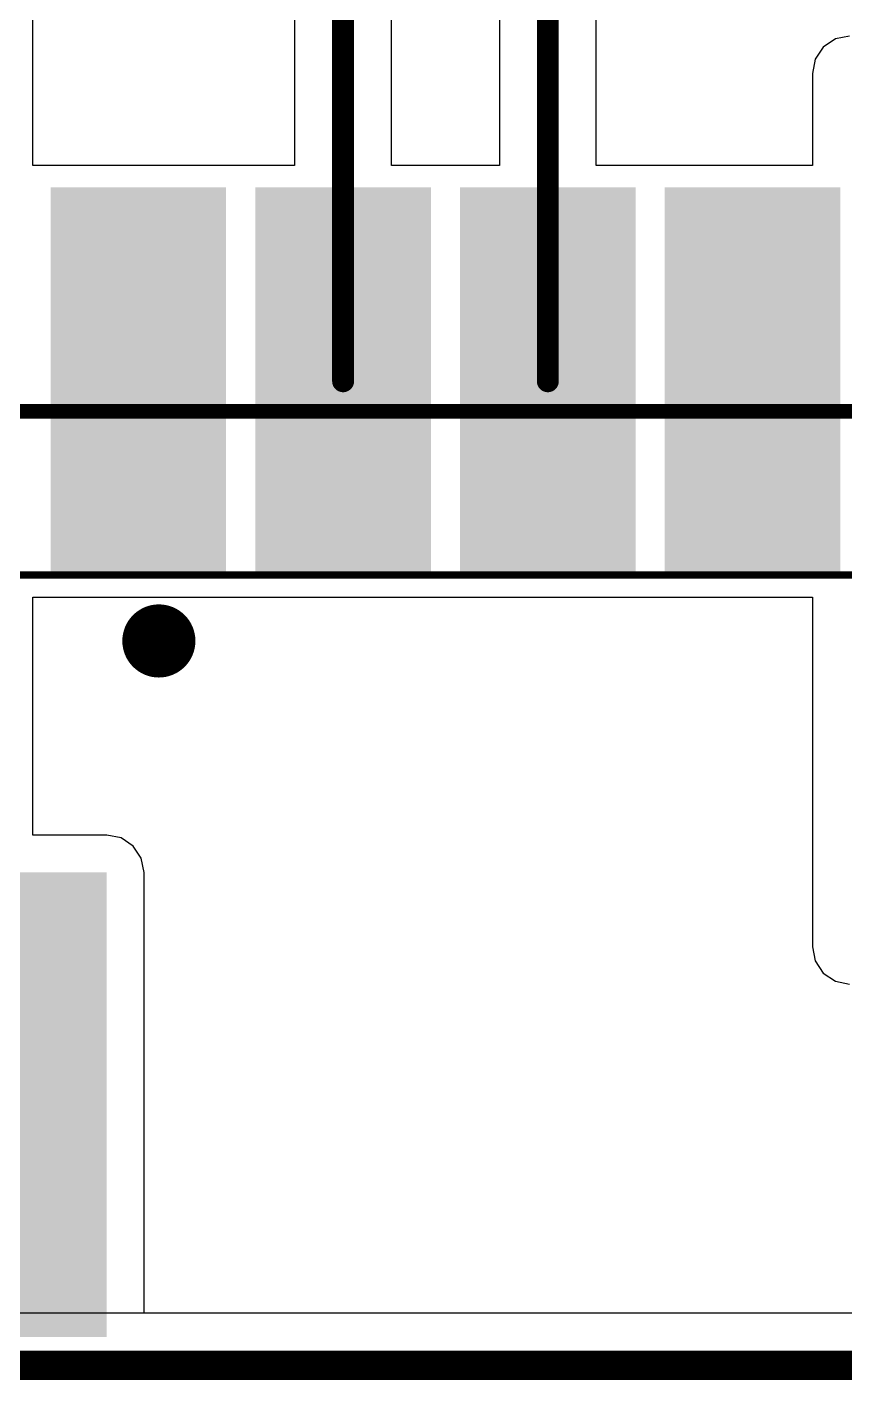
# Model space of a CAD drawing. Header units: millimetres. Extents: x 9.6 to 105, y 7.6 to 66.9.
# Drawn here: x 20.16 to 25.75, y 8.34 to 17.59 of the extents above; entities that cross this region are included whole.
import ezdxf

# ---------------------------------------------------------------- set-up
doc = ezdxf.new("R2010")
doc.units = ezdxf.units.MM
for name, color, linetype in [('BottomLayer', 5, 'Continuous'), ('KeepOutLayer', 6, 'Continuous'), ('Mechanical13', 56, 'Continuous'), ('Mechanical15', 56, 'Continuous'), ('TopLayer', 1, 'Continuous'), ('TopOverlay', 2, 'Continuous'), ('TopPaste', 8, 'Continuous'), ('TopSolder', 216, 'Continuous')]:
    doc.layers.add(name, color=color, linetype=linetype)

msp = doc.modelspace()

# ---------------------------------------------------------------- hatches: boundary and pattern name
at = {"layer": 'TopLayer'}
for points in [[(21.417, 16.393), (21.417, 13.943), (20.417, 13.943), (20.417, 16.393)], [(22.817, 16.393), (22.817, 13.943), (21.817, 13.943), (21.817, 16.393)], [(24.217, 16.393), (24.217, 13.943), (23.217, 13.943), (23.217, 16.393)], [(25.617, 16.393), (25.617, 13.943), (24.617, 13.943), (24.617, 16.393)], [(11.938, 8.636), (20.701, 8.636), (20.701, 11.811), (11.938, 11.811)]]:
    msp.add_hatch(color=1, dxfattribs=at).paths.add_polyline_path(points)
at = {"layer": 'TopPaste'}
for points in [[(21.367, 16.343), (21.367, 13.993), (20.467, 13.993), (20.467, 16.343)], [(22.767, 16.343), (22.767, 13.993), (21.867, 13.993), (21.867, 16.343)], [(24.167, 16.343), (24.167, 13.993), (23.267, 13.993), (23.267, 16.343)], [(25.567, 16.343), (25.567, 13.993), (24.667, 13.993), (24.667, 16.343)]]:
    msp.add_hatch(color=8, dxfattribs=at).paths.add_polyline_path(points)
at = {"layer": 'TopSolder'}
for points in [[(21.517, 16.493), (21.517, 13.843), (20.317, 13.843), (20.317, 16.493)], [(22.917, 16.493), (22.917, 13.843), (21.717, 13.843), (21.717, 16.493)], [(24.317, 16.493), (24.317, 13.843), (23.117, 13.843), (23.117, 16.493)], [(25.717, 16.493), (25.717, 13.843), (24.517, 13.843), (24.517, 16.493)]]:
    msp.add_hatch(color=216, dxfattribs=at).paths.add_polyline_path(points)

# ---------------------------------------------------------------- linework, layer by layer
at = {"layer": 'BottomLayer'}
msp.add_line((101.2614, 8.7989), (13.2926, 8.7989), dxfattribs=at)
at = {"layer": 'KeepOutLayer', "const_width": 0.2}
msp.add_lwpolyline([(13.277, 8.442), (101.277, 8.442)], dxfattribs=at)
at = {"layer": 'Mechanical13', "const_width": 0.1}
msp.add_lwpolyline([(10.217, 14.963), (33.217, 14.963)], dxfattribs=at)
at = {"layer": 'Mechanical15', "const_width": 0.05}
msp.add_lwpolyline([(10.117, 13.843), (34.362, 13.843)], dxfattribs=at)
at = {"layer": 'TopLayer'}
for p, q in [((20.1939, 16.643), (20.1939, 26.2863)), ((23.3856, 23.2384), (23.3856, 16.643)), ((24.0484, 16.643), (24.0484, 23.2384)), ((21.9856, 22.8504), (21.9856, 16.643)), ((22.6484, 16.643), (22.6484, 22.7131)), ((25.6835, 17.5075), (25.6008, 17.4522)), ((25.781, 17.5269), (25.6835, 17.5075)), ((25.6008, 17.4522), (25.5455, 17.3695)), ((25.5455, 17.3695), (25.5261, 17.272)), ((25.5261, 17.272), (25.5261, 16.643)), ((21.9856, 16.643), (20.1939, 16.643)), ((23.3856, 16.643), (22.6484, 16.643)), ((25.5261, 16.643), (24.0484, 16.643)), ((20.1939, 12.0659), (20.1939, 13.693)), ((20.1939, 13.693), (25.5261, 13.693)), ((25.5261, 13.693), (25.5261, 11.303)), ((20.701, 12.0659), (20.1939, 12.0659)), ((20.7985, 12.0465), (20.701, 12.0659)), ((20.8812, 11.9912), (20.7985, 12.0465)), ((20.9365, 11.9085), (20.8812, 11.9912)), ((20.9559, 11.811), (20.9365, 11.9085)), ((20.9559, 8.7989), (20.9559, 11.811)), ((25.5261, 11.303), (25.5455, 11.2055)), ((25.5455, 11.2055), (25.6008, 11.1228)), ((25.6008, 11.1228), (25.6835, 11.0675)), ((25.6835, 11.0675), (25.781, 11.0481)), ((46.4635, 8.7989), (20.9559, 8.7989))]:
    msp.add_line(p, q, dxfattribs=at)
at = {"layer": 'TopLayer', "const_width": 0.15}
for points in [[(23.717, 15.168), (23.717, 23.5524)], [(22.317, 15.168), (22.317, 22.8504)]]:
    msp.add_lwpolyline(points, dxfattribs=at)
at = {"layer": 'TopLayer', "const_width": 0.075}
for points in [[(22.2795, 15.168, 1), (22.3545, 15.168, 1)], [(23.6795, 15.168, 1), (23.7545, 15.168, 1)]]:
    msp.add_lwpolyline(points, format="xyb", close=True, dxfattribs=at)
at = {"layer": 'TopOverlay'}
for points, const_width in [([(21.182, 13.393, 1), (20.932, 13.393, 1)], 0.25), ([(20.8695, 13.393, 1), (20.9945, 13.393, 1)], 0.125), ([(21.1195, 13.393, 1), (21.2445, 13.393, 1)], 0.125)]:
    msp.add_lwpolyline(points, format="xyb", close=True, dxfattribs=dict(at, const_width=const_width))

doc.saveas('drawing.dxf')
